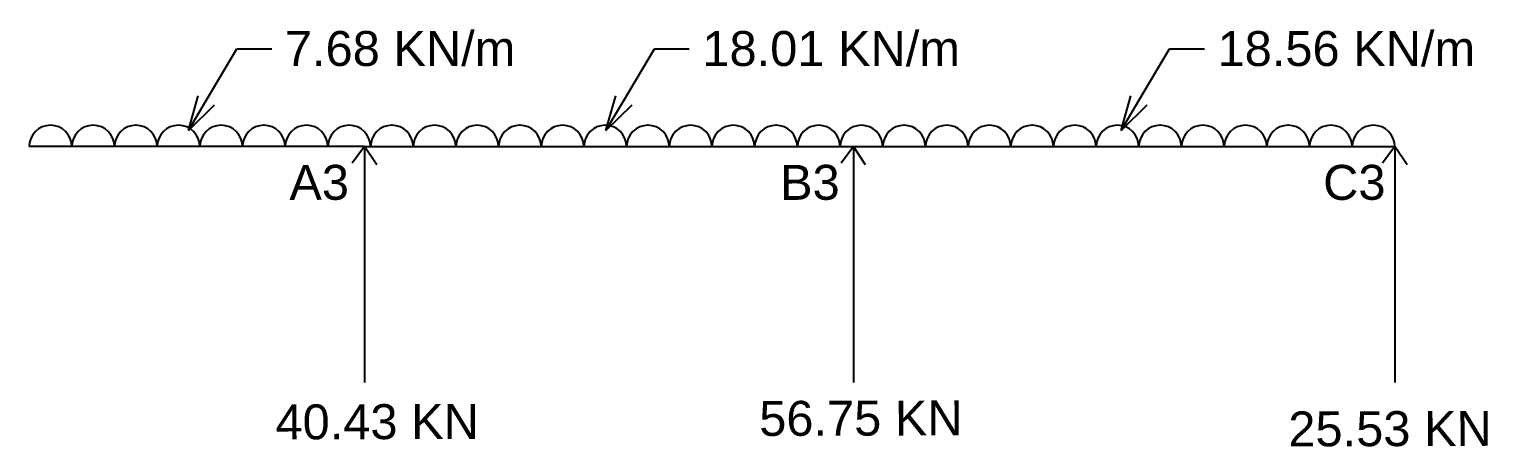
# Model space of a CAD drawing. Header units: millimetres. Extents: x 0 to 1679650, y -107560 to 692040.
# Drawn here: x 51370 to 59723, y 114141 to 116533 of the extents above; entities that cross this region are included whole.
import ezdxf
from ezdxf import colors
from ezdxf.entities.mleader import LeaderData, LeaderLine
from ezdxf.math import Vec2, Vec3

# ---------------------------------------------------------------- set-up
doc = ezdxf.new("R2010")
doc.units = ezdxf.units.MM
doc.styles.get("Standard").update_dxf_attribs({"font": 'arial.ttf'})

# ---------------------------------------------------------------- blocks, each defined once
blk = doc.blocks.new('_Open30')
at = {"color": 0, "linetype": 'ByBlock', "lineweight": -2}
for p, q in [((-1, 0.26794919), (0, 0)), ((0, 0), (-1, -0.26794919)), ((0, 0), (-1, 0))]:
    blk.add_line(p, q, dxfattribs=at)

msp = doc.modelspace()

# ---------------------------------------------------------------- linework, layer by layer
for p, q in [((53290, 115860), (51370, 115860)), ((53290, 115860), (59190, 115860)), ((53290, 115860), (53290, 114510)), ((56090, 115860), (56090, 114510)), ((59190, 115860), (59190, 114510))]:
    msp.add_line(p, q)
for points in [[(53359.99973470669, 115755.00039794), (53289.99973470669, 115860.00039794), (53219.99973470669, 115765.00039794)], [(56159.99973470669, 115755.00039794), (56089.99973470669, 115860.00039794), (56019.99973470669, 115765.00039794)], [(59259.99973470669, 115755.00039794), (59189.99973470669, 115860.00039794), (59119.99973470669, 115765.00039794)]]:
    msp.add_lwpolyline(points)
for centre in [(51492.1875, 115860), (51736.5625, 115860), (51980.9375, 115860), (52225.3125, 115860), (52469.6875, 115860), (52714.0625, 115860), (52958.4375, 115860), (53202.8125, 115860), (53447.1875, 115860), (53691.5625, 115860), (53935.9375, 115860), (54180.3125, 115860), (54424.6875, 115860), (54669.0625, 115860), (54913.4375, 115860), (55157.8125, 115860), (55402.1875, 115860), (55646.5625, 115860), (55890.9375, 115860), (56135.3125, 115860), (56379.6875, 115860), (56624.0625, 115860), (56868.4375, 115860), (57112.8125, 115860), (57357.1875, 115860), (57601.5625, 115860), (57845.9375, 115860), (58090.3125, 115860), (58334.6875, 115860), (58579.0625, 115860), (58823.4375, 115860), (59067.8125, 115860)]:
    msp.add_arc(centre, 122.1875, 0, 180)

# ---------------------------------------------------------------- texts
for s, p in [('A3', (52860, 115555)), ('B3', (55670, 115555)), ('C3', (58780, 115555)), ('40.43 KN', (52780.68848799435, 114183.6745017162)), ('56.75 KN', (55550.68848799435, 114203.6745017162)), ('25.53 KN', (58580.68848799435, 114143.6745017162))]:
    msp.add_text(s, height=200, rotation=0.1755571385226345).set_placement(p)

# ---------------------------------------------------------------- leaders
ml = msp.add_multileader_mtext('Standard')
ml.set_content('7.68 KN/m', color=256)
ml.set_leader_properties()
ml.set_arrow_properties(name='OPEN30')
ml.build(insert=Vec2(0, 0))
ml.multileader.update_dxf_attribs({"text_right_attachment_type": 2, "dogleg_length": 200, "arrow_head_size": 200})
ctx = ml.context
ctx.base_point, ctx.char_height, ctx.arrow_head_size, ctx.landing_gap_size, ctx.plane_origin = Vec3(52759.27083333333, 116420.2050892418), 200, 200, 75, Vec3(52282.08333333333, 115952.3925892418)
ctx.right_attachment = 2
notes = []
notes.append((ctx, [(0, (1, 1, 0), (52559.27083333333, 116420.2050892418), (1, 0), 200, [(0, [(52282.08333333333, 115952.3925892418)], 0, [])])]))
ctx.mtext.insert, ctx.mtext.line_spacing_factor, ctx.mtext.flow_direction = Vec3(52834.27083333333, 116521.9104098421), 1.2, 5
ml = msp.add_multileader_mtext('Standard')
ml.set_content('18.01 KN/m', color=256)
ml.set_leader_properties()
ml.set_arrow_properties(name='OPEN30')
ml.build(insert=Vec2(0, 0))
ml.multileader.update_dxf_attribs({"text_right_attachment_type": 2, "dogleg_length": 200, "arrow_head_size": 200})
ctx = ml.context
ctx.base_point, ctx.char_height, ctx.arrow_head_size, ctx.landing_gap_size, ctx.plane_origin = Vec3(55150, 116420), 200, 200, 75, Vec3(54672.8125, 115952.1875)
ctx.right_attachment = 2
notes.append((ctx, [(0, (1, 1, 0), (54950, 116420), (1, 0), 200, [(0, [(54672.8125, 115952.1875)], 0, [])])]))
ctx.mtext.insert, ctx.mtext.line_spacing_factor, ctx.mtext.flow_direction = Vec3(55225, 116521.7053206003), 1.2, 5
ml = msp.add_multileader_mtext('Standard')
ml.set_content('18.56 KN/m', color=256)
ml.set_leader_properties()
ml.set_arrow_properties(name='OPEN30')
ml.build(insert=Vec2(0, 0))
ml.multileader.update_dxf_attribs({"text_right_attachment_type": 2, "dogleg_length": 200, "arrow_head_size": 200})
ctx = ml.context
ctx.base_point, ctx.char_height, ctx.arrow_head_size, ctx.landing_gap_size, ctx.plane_origin = Vec3(58100, 116420), 200, 200, 75, Vec3(57622.8125, 115952.1875)
ctx.right_attachment = 2
notes.append((ctx, [(0, (1, 1, 0), (57900, 116420), (1, 0), 200, [(0, [(57622.8125, 115952.1875)], 0, [])])]))
ctx.mtext.insert, ctx.mtext.line_spacing_factor, ctx.mtext.flow_direction = Vec3(58175, 116521.7053206003), 1.2, 5
for ctx, leaders in notes:
    for number, flags, end, landing, length, lines in leaders:
        leader = LeaderData()
        leader.index, (leader.has_last_leader_line, leader.has_dogleg_vector, leader.attachment_direction) = number, flags
        leader.last_leader_point, leader.dogleg_vector, leader.dogleg_length = Vec3(end), Vec3(landing), length
        for number, points, colour, breaks in lines:
            line = LeaderLine()
            line.index, line.vertices, line.color, line.breaks = number, Vec3.list(points), colors.encode_raw_color(colour), breaks
            leader.lines.append(line)
        ctx.leaders.append(leader)

doc.saveas('drawing.dxf')
